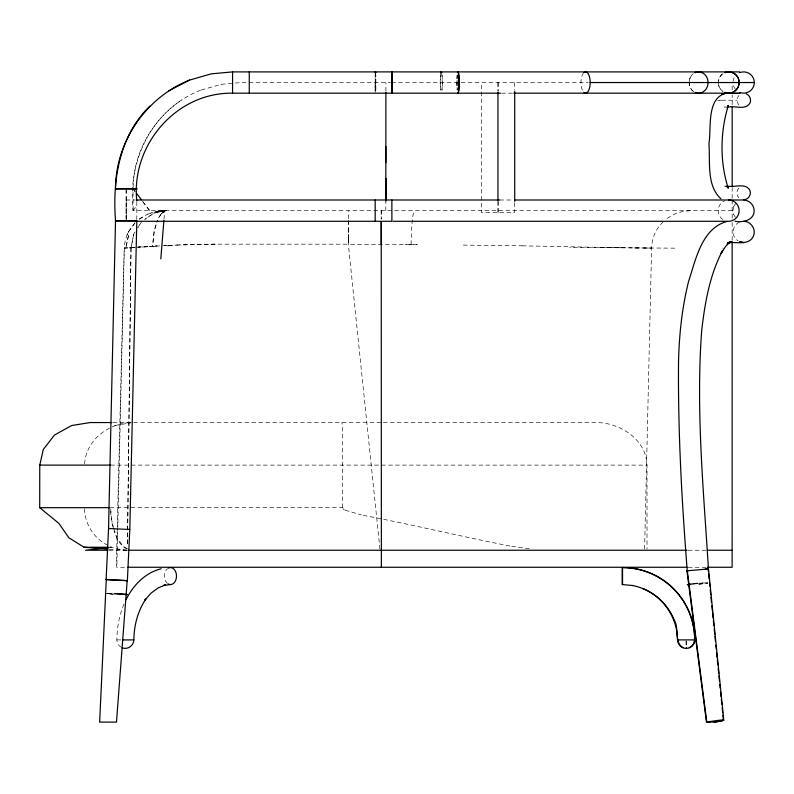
<?xml version="1.0" encoding="UTF-8"?>
<svg xmlns="http://www.w3.org/2000/svg" width="794" height="794" viewBox="0 0 794 794"><rect width="100%" height="100%" fill="white"/><g stroke="black" fill="none" stroke-linecap="round" stroke-linejoin="round"><path stroke-width="0.6" stroke-dasharray="3.97 2.98" d="M126.167 219.551L126.167 214.618M126.167 207.224L126.167 189.965M126.157 219.67L126.157 214.757M126.167 207.393L126.167 190.203M732.167 210.638L133.025 210.638C127.427 160.08 152.309 108.679 201.309 89.99M136.806 219.63L136.806 202.371M348.338 220.226L348.328 244.195L379.939 549.011M385.785 210.638L385.824 200.882M385.894 91.072L385.894 82.536M732.167 240.383L732.167 219.313M732.167 218.072L732.167 199.552M732.167 198.321L732.167 187.235M732.167 104.709L732.167 94.853M732.167 89.921L732.167 83.767M375.155 82.536L375.185 91.151M348.358 238.508L348.328 244.195L212.425 244.165L180.714 244.87M375.165 76.71L375.185 73.624L375.185 92.422M348.338 241.058L348.358 238.528M375.86 90.059L375.86 75.013M644.599 549.091L651.596 248.075C651.844 238.399 655.765 228.652 663 222.112M135.069 222.846L128.578 231.769A36.871 36.871 0 0 0 124.34 248.036L116.837 567.263M348.387 232.841L348.497 229.188M375.522 72.641L375.423 90.059M121.164 647.15C118.435 645.81 117.055 642.832 116.837 639.904C117.105 627.607 119.14 615.29 124.053 603.946M149.887 246.557L152.527 246.378L154.225 230.528L157.52 220.226L154.324 230.528L152.557 246.378L137.491 247.361M163.991 219.293L164.686 210.638L157.659 211.184L150.652 212.941M133.134 187.602C133.551 152.468 152.756 119.09 181.975 99.855M739.006 105.026C736.465 102.376 736.465 98.049 739.006 95.399M733.646 206.718L732.892 210.638L733.646 214.559M84.64 463.914C85.861 440.213 108.599 422.964 131.367 422.567M127.08 235.004L128.578 231.769M128.439 231.759L134.93 222.846M141.789 221.447L137.799 227.729L141.114 222.499M738.787 188.148C736.246 190.798 736.256 195.135 738.797 197.775M733.636 206.718L736.018 203.115M158.532 217.943L161.291 213.804L164.944 211.055L161.291 213.804L158.482 217.943M133.025 210.638L137.154 205.219M161.291 213.804L165.658 210.817L162.74 212.385L164.636 211.204M139.178 219.134L147.347 214.301M139.317 219.134L144.012 215.988M739.353 222.191C731.87 225.288 730.917 236.93 738.132 240.79M667.069 218.35L674.702 213.973L682.8 211.432L690.77 210.638M147.208 214.301L157.798 211.184M201.279 90L221.407 84.303M166.403 210.638L153.679 213.239L144.756 219.392L153.679 213.239L166.551 210.638M724.495 107.16L725.23 107.021M114.723 425.544L131.218 422.755M109.503 547.552L111.755 547.255L119.815 549.527L126.564 550.143M717.766 100.312L719.364 100.213M698.899 584.186L707.752 583.133L698.928 584.186M724.783 107.051L725.478 107.021M221.377 84.313L241.048 82.536L390.489 82.536M698.789 583.282L707.712 582.796M148.031 246.706L138.096 247.341M135.347 247.5L133.074 247.649M152.458 246.388L156.845 246.12M134.652 247.549L130.454 247.807M155.862 246.209L159.673 245.951M701.747 583.044L707.722 582.796M164.05 245.733L166.343 245.604M167.911 245.485L176.268 245.108M215.303 244.195L177.906 244.999M153.996 246.289L153.113 246.348L153.689 246.309M169.757 245.425L173.152 245.257M178.213 245.018L176.893 245.048M177.787 245.009L175.901 245.098M179.553 244.919L180.129 244.889M129.402 247.837L130.345 247.807M127.794 247.907L124.34 248.036M127.675 247.927L124.201 248.026L116.698 550.242L116.698 567.263L126.613 567.263M417.178 244.612L348.338 244.274M166.8 210.638L166.194 210.638M413.138 244.572L405.049 244.542M106.872 593.386L114.802 593.565M391.611 82.536L588.265 82.536M501.52 93.176L513.549 93.176M721.399 100.213L719.245 100.213M721.726 100.213L737.011 100.213M126.157 199.999L134.96 199.999M499.734 199.999L513.232 199.999M113.076 422.557L132.409 422.557M133.67 422.557L382.182 422.557M383.294 422.557L596.602 422.557C620.322 422.745 646.366 439.687 647.001 465.115L647.001 549.011M110.505 465.115L647.001 465.115M113.433 528.794L110.862 515.425L110.505 507.684L342.671 507.684L344.437 509.986L361.459 514.959M109.354 547.255L111.755 547.255L108.838 545.776M109.106 550.242L127.556 550.242M688.219 550.242L706.184 550.242M688.219 567.263L706.184 567.263M116.837 639.904L122.087 639.904M726.222 186.153L724.505 186.114M725.557 186.153L725.011 186.143M638.862 247.996L600.145 247.391M643.835 248.026L651.586 248.075L631.607 247.907M416.165 244.572L417.168 244.582M463.339 245.108L522.224 245.803M622.288 247.768L611.985 247.609M108.014 593.366L113.86 593.525M522.234 245.832L607.728 247.53M109.135 549.22L126.464 550.173M114.326 594.269L106.287 593.565M112.817 594.18L106.862 593.664M529.35 548.793L509.956 546.054M509.966 546.054C460.331 536.317 411.163 524.368 361.449 514.959M127.377 548.535C119.785 546.252 116.738 537.647 113.999 530.968M107.875 545.279C94.099 538.739 84.819 524 84.492 508.785M127.01 548.962L124.023 547.255L116.817 537.776L113.542 527.782M343.167 509.014L344.447 509.986M135.119 191.543L133.025 188.813L133.164 210.638M142.811 201.547L149.798 210.638M133.025 188.952L135.089 191.662M142.672 201.607L149.56 210.638M733.636 214.559L735.423 217.258M113.175 526.68L112.083 523.345L110.584 507.684M375.165 87.161L375.155 86.447L375.185 90.724M375.175 90.059L375.185 90.794L375.175 89.762M686.383 640.986L686.383 645.919M686.036 640.986L686.036 645.919M514.711 82.536L514.711 89.96M514.711 202.609L514.711 212.514L481.392 212.514L481.392 82.536M498.166 82.536L498.166 91.201M498.166 201.368L498.166 212.514M497.947 82.536L497.947 91.201M497.947 201.368L497.947 212.514M342.661 507.684L342.661 465.115A42.558 0.764 90 0 0 341.886 422.567M126.296 199.999L126.157 206.718M126.157 214.559L126.296 218.161M162.859 245.386A80.799 5.181 -2.5 0 1 167.048 245.157M132.201 247.639A70.735 0.655 -3.9 0 1 130.305 247.728M132.409 247.708A51.233 0.804 -4.7 0 1 129.71 247.847M674.702 248.155A344.338 1.32 0.7 0 1 569.487 247.301M411.113 244.552A38.311 3.642 -90 0 1 414.736 210.638M722.739 248.155A343.881 0.824 0.7 0 1 723.364 248.175M167.117 245.932A92.104 6.61 -2.4 0 1 170.353 245.773M155.505 245.812A72.433 4 -2.6 0 1 157.371 245.693M137.431 246.904A50.28 1.469 -3 0 1 147.664 246.17M140.032 246.994A59.887 0.715 -4.2 0 1 139.119 247.043M125.144 248.165A69.445 0.774 -4.1 0 1 124.46 248.155M348.377 238.855A38.311 0.556 -90 0 1 348.516 222.171M348.576 218.687A38.311 0.556 -90 0 1 348.923 210.638M693.321 91.429A10.64 9.439 90 0 1 689.063 82.536M689.113 81.544A10.64 9.439 90 0 1 693.321 73.644M722.877 219.531A10.64 10.431 -90 0 1 724.763 200.743M582.3 90.059A10.64 4.536 -90 0 1 583.282 73.256M457.136 75.013A10.64 0.963 90 0 0 456.858 82.536A10.64 1.042 -90 0 0 457.086 90.059M442 75.013A10.64 1.042 90 0 1 442 90.059M441.613 72.641A10.64 0.963 -90 0 1 442.218 82.536A10.64 0.963 -90 0 1 441.613 92.422M735.413 89.256A10.64 10.64 0 0 1 733.209 84.531M733.07 81.544A10.64 10.64 0 0 1 734.768 76.69M693.46 91.429A10.64 9.439 90 0 1 693.46 73.644M167.534 583.481A8.516 6.015 -90 0 1 164.467 576.067A8.516 6.015 -90 0 1 167.534 568.643M130.99 247.778L127.477 545.279L131.01 247.778L133.789 234.002L135.119 231.908L133.809 234.002L131.01 247.768M126.832 243.212L125.839 247.986L128.787 234.151L126.832 243.212M159.594 210.986L156.349 211.512L164.686 210.638L159.594 210.986M162.611 210.688L161.132 210.767L164.537 210.638L162.611 210.688M381.219 210.787L381.229 219.124L381.219 210.787M718.312 82.526A10.64 10.431 90 0 0 723.016 91.429A10.64 10.431 -90 0 1 718.272 82.536M723.016 73.634A10.64 10.431 90 0 0 718.362 81.544A10.64 10.431 -90 0 1 722.977 73.644M440.878 72.641A10.64 1.042 90 0 0 440.521 90.059A10.64 0.963 -90 0 1 440.908 72.641M457.354 75.013A10.64 0.963 90 0 0 457.354 90.059A10.64 1.042 -90 0 1 457.294 75.013"/><path stroke-width="1.19" d="M136.806 201.14C130.752 145.61 175.911 92.342 232.573 93.176L391.879 93.176L391.879 71.897M385.844 162.601L385.864 146.582M385.824 200.882L385.894 92.293M707.375 567.263L732.128 567.263L732.167 241.624M732.167 186.004L732.167 107.17M107.895 549.15L84.095 547.255L68.86 537.776L58.855 523.345L39.7 507.684L39.76 465.115L43.303 449.454L54.518 435.023L71.589 425.544L90.129 422.557L111.875 422.557M106.862 579.699L106.118 579.521L108.55 528.526L115.517 220.841L136.806 220.861L129.809 529.469L127.377 580.613L126.623 580.712M127.209 580.533L116.48 722.103L99.647 722.103L106.287 579.6L127.09 580.682M122.087 647.765C127.477 650.018 133.868 645.74 133.858 639.904C134.027 625.503 137.739 611.043 145.838 599.013L144.736 600.353L151.068 593.098L158.145 587.907L165.509 584.91L163.365 585.496L170.492 584.573M160.815 258.864L163.892 220.534M375.522 72.641L375.641 71.897L375.751 72.641M392.077 72.641L392.196 71.897L392.335 93.176L500.508 93.176M392.216 72.641L392.335 71.897M622.546 584.573L622.546 567.551A72.353 72.353 0 0 1 694.889 639.904C694.81 644.619 690.73 648.48 686.036 648.42M126.057 599.649C133.124 585.317 145.272 572.643 161.182 568.762M728.485 105.652L727.026 107.508L728.376 105.354C720.148 131.655 719.721 161.897 728.217 188.178L726.887 185.995L728.326 187.692L726.847 186.699M149.858 106.128C119.189 135.843 112.391 180.049 115.517 220.851L136.806 220.861M689.291 647.765L692.05 645.919L693.896 643.16L694.542 639.904A72.353 72.353 0 0 0 694.502 637.503M725.23 93.404C706.253 99.071 711.543 128.588 708.913 143.734C710.382 161.728 706.283 185.419 720.833 198.728M168.517 90.973L189.478 80.115L211.283 73.842L232.573 71.897L739.68 71.897M189.518 80.095C145.878 97.444 115.487 141.928 115.517 188.932L116.271 188.932M707.93 722.103A8.536 0.605 -8.1 0 1 718.104 720.386A8.536 0.605 -8.1 0 1 723.662 720.277A8.536 0.605 -8.1 0 1 715.404 721.964L706.452 722.103L686.929 570.777L687.654 570.539M723.771 720.158L708.486 568.931L707.762 569.169L708.447 568.941C703.544 489.709 695.782 409.942 701.697 330.552C704.874 303.179 709.578 275.19 722.6 250.547L721.111 253.336L725.766 246.259L730.42 241.525L727.145 243.966L731.522 241.803L727.403 242.706L728.445 242.567M727.046 221.447C701.638 228.265 695.782 259.787 688.567 281.453C682.036 307.764 679.128 334.87 678.533 361.935C677.897 431.638 681.788 501.312 687.247 570.777L687.971 570.539M743.611 199.77C748.226 199.77 751.66 194.738 749.933 190.451C745.715 182.382 734.569 187.692 727.622 186.153M734.976 221.278C742.787 222.717 754.052 220.484 754.181 210.638C754.042 204.941 749.228 200.108 743.521 199.999L514.462 199.999M721.935 94.039L724.386 93.583L722.778 93.881M690.363 584.136L687.286 584.731L693.946 583.719M713.995 722.103L715.057 721.964A8.536 0.605 -8.1 0 0 722.798 720.019M108.371 547.701L85.554 550.242L107.865 550.242M106.872 579.422L106.118 579.521L127.377 580.613M127.377 594.577L114.802 593.565M109.304 528.437L108.55 528.526L129.809 529.469L129.075 529.31M693.916 583.729L697.847 583.352M708.486 568.931L687.286 570.777L706.809 722.103M125.472 594.686L127.209 594.498L114.862 593.565M705.33 568.881L708.447 568.941M583.977 92.422A10.64 4.536 -90 0 0 590.19 82.536L754.3 82.536A10.64 10.64 0 0 0 739.74 72.641M513.738 93.176L739.68 93.176M731.175 93.404L740.058 93.404M728.396 107.021C735.194 105.572 746.072 110.654 750.151 102.714C751.452 99.29 749.685 95.31 746.33 93.881M136.201 199.999L499.734 199.999M136.201 221.278L391.879 221.278L391.879 199.999M393.109 221.278L728.743 221.278A10.64 10.431 -90 0 0 739.135 210.638A10.64 10.431 -90 0 0 728.703 199.999M729.229 242.557L730.54 242.557C738.291 242.269 749.824 245.108 753.585 235.758C756.186 229.029 750.777 221.169 743.541 221.278M39.76 465.115L110.584 465.115M39.7 507.684L109.433 507.684M84.095 547.255L108.153 547.255M127.983 550.242L687.018 550.242M707.355 550.242L732.128 550.242M127.844 567.263L687.018 567.263M123.09 639.904L133.858 639.904M642.554 588.463C663.179 596.661 677.53 617.692 677.52 639.904L694.889 639.904M632.61 585.496L622.188 584.573L622.188 567.551A72.353 72.353 0 0 1 682.751 600.314M686.929 570.777L688.051 570.876L687.247 570.777M632.262 585.496C650.842 588.83 666.9 602.08 673.987 619.538C679.634 628.044 673.431 642.048 683.128 647.765M136.518 193.359L141.411 199.731M677.52 639.904C677.6 644.619 681.679 648.48 686.383 648.42L686.383 647.765M392.216 92.422L392.335 93.176M708.129 568.931L708.377 571.392M708.625 573.854L709.131 578.766M709.499 582.459L709.876 586.151M710.243 589.833L710.739 594.756M710.987 597.217L711.493 602.13M711.861 605.822L712.357 610.735M712.605 613.196L713.101 618.109M713.349 620.571L713.846 625.493M714.223 629.176L714.719 634.098M714.967 636.56L715.463 641.473M715.841 645.165L716.208 648.847M716.585 652.539L717.081 657.452M717.329 659.913L717.826 664.836M718.203 668.518L718.699 673.441M718.947 675.902L719.443 680.815M719.821 684.507L720.188 688.19M720.565 691.882L721.061 696.804M721.309 699.256L721.806 704.179M722.183 707.861L722.679 712.784M722.927 715.245L723.423 720.158M381.269 244.602L381.229 221.556L381.368 567.263M514.711 91.201L514.711 201.368M497.947 92.432L497.947 200.138M375.185 71.897L375.185 72.641M375.185 199.999L375.185 221.278M249.266 71.897L249.266 93.176M232.573 71.897L232.573 93.176M126.296 208.683L126.296 213.576M707.583 722.103A8.536 0.605 -8.1 0 1 710.749 721.428M683.406 601.336A72.353 72.353 0 0 1 693.331 626.734M693.738 629.106A72.353 72.353 0 0 1 694.383 635.101M695.028 72.641A10.64 9.439 90 0 1 701.975 72.641M583.977 72.641A10.64 4.536 -90 0 1 590.19 82.536M457.463 72.641A10.64 0.963 90 0 1 458.168 72.641M754.3 82.536A10.64 10.64 0 0 1 739.74 92.422M695.167 72.641A10.64 9.439 90 0 1 708.079 82.536A10.64 9.439 90 0 1 695.167 92.422M168.268 568.147A8.516 6.015 -90 0 1 176.506 576.067A8.516 6.015 -90 0 1 168.268 583.977M385.824 178.61L385.795 200.783L385.824 178.61M116.281 188.773L115.527 188.803L136.816 188.823L115.527 188.793L116.281 188.793M136.816 188.813L136.062 188.833L136.816 188.823M739.819 241.842L743.72 242.557L739.819 241.842M739.164 82.536A10.64 10.431 90 0 0 724.902 72.641A10.64 10.431 -90 0 1 739.135 82.536A10.64 10.431 90 0 1 724.902 92.422A10.64 10.431 -90 0 0 739.135 82.536M441.643 72.641A10.64 1.042 90 0 0 440.878 72.641A10.64 0.963 -90 0 1 441.613 72.641M459.081 82.536A10.64 1.042 90 0 0 457.652 72.641A10.64 0.963 -90 0 1 459.001 82.536A10.64 0.963 -90 0 1 457.681 92.422A10.64 1.042 90 0 0 459.081 82.536"/></g></svg>
